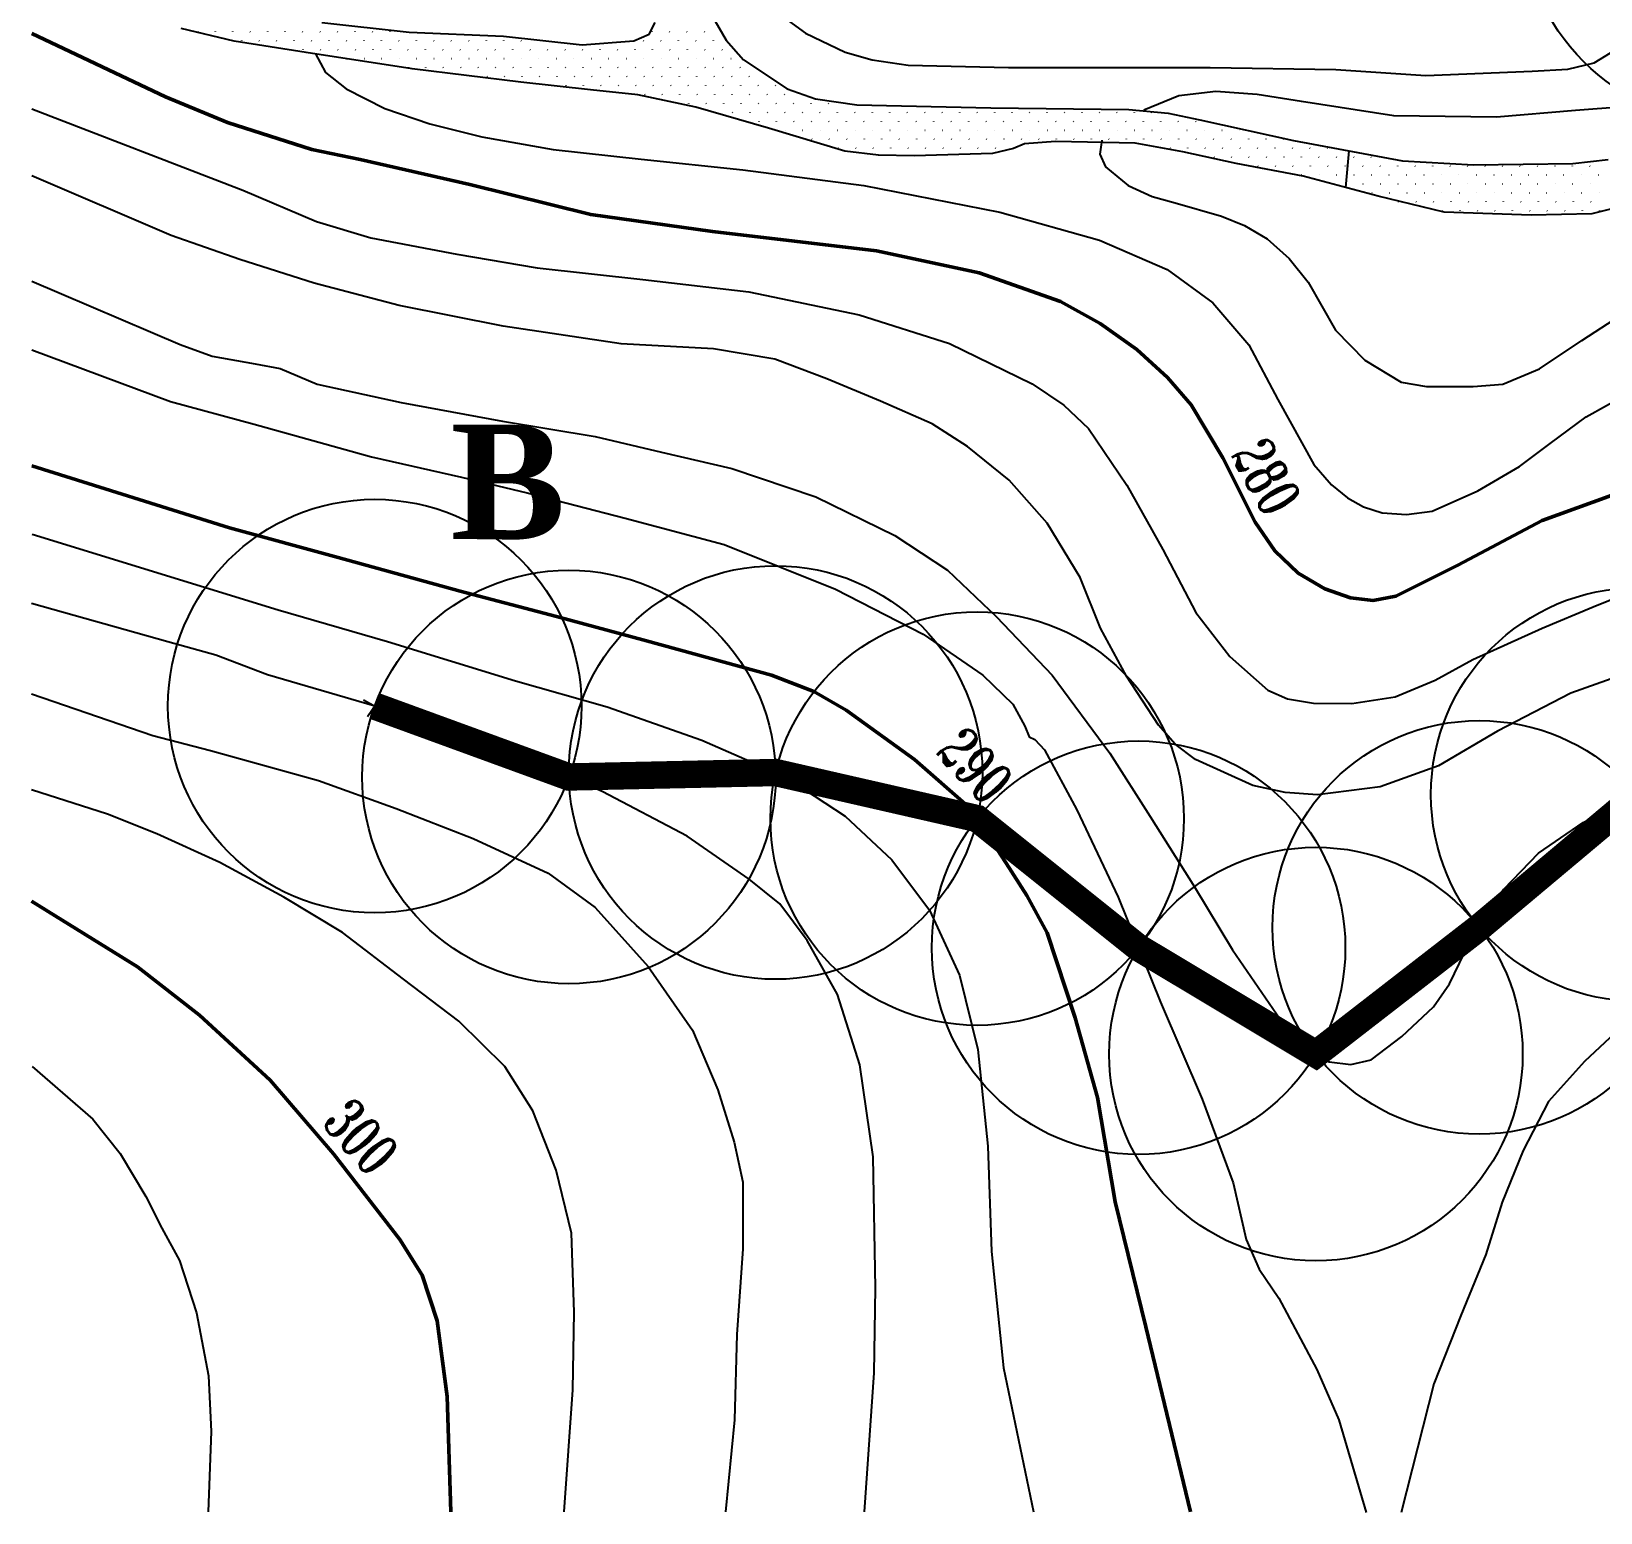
# Model space of a CAD drawing. Header units: millimetres. Extents: x 2268 to 10992, y 389 to 3530.
# Drawn here: x 2281 to 2567.4, y 390.2 to 660.5 of the extents above; entities that cross this region are included whole.
import ezdxf
from ezdxf.enums import TextEntityAlignment as Align

# ---------------------------------------------------------------- set-up
doc = ezdxf.new("R2010")
doc.units = ezdxf.units.MM
doc.layers.get('0').update_dxf_attribs({"true_color": 0xd9d9d9})
for name, color, linetype in [('cerchi', 101, 'Continuous'), ('fiume', 4, 'Continuous'), ('tracciolino 2', 191, 'Continuous')]:
    doc.layers.add(name, color=color, linetype=linetype)
doc.layers.add('linee rosse', color=7, linetype='Continuous', lineweight=50, true_color=0xffc2c2)
doc.layers.add('testo', color=7, linetype='Continuous', true_color=0x990000)
doc.styles.get("Standard").update_dxf_attribs({"font": 'times.ttf'})
doc.styles.add('TRIPLEX', font='romant', dxfattribs={"width": 0.86, "height": 10})

# ---------------------------------------------------------------- blocks, each defined once
blk = doc.blocks.new('B01C419F8')
at = {"layer": 'fiume', "linetype": 'Continuous'}
for p, q in [((332.82, 100.89), (332.84, 100.9)), ((333.4, 101.47), (333.41, 101.48)), ((333.98, 100.92), (333.99, 100.93)), ((334.56, 101.5), (334.57, 101.51)), ((335.14, 100.95), (335.15, 100.96)), ((335.72, 101.53), (335.73, 101.54)), ((332.82, 99.76), (332.84, 99.77)), ((333.4, 100.34), (333.41, 100.35)), ((333.98, 99.79), (333.99, 99.8)), ((334.56, 100.37), (334.57, 100.38)), ((335.14, 99.82), (335.15, 99.83)), ((335.72, 100.4), (335.73, 100.41)), ((332.82, 98.63), (332.84, 98.64)), ((333.4, 99.21), (333.41, 99.22)), ((333.98, 98.66), (333.99, 98.67)), ((334.56, 99.24), (334.57, 99.25)), ((335.14, 98.68), (335.15, 98.7)), ((335.72, 99.26), (335.73, 99.28)), ((333.4, 98.08), (333.41, 98.09)), ((334.56, 98.1), (334.57, 98.12)), ((335.14, 97.55), (335.15, 97.57)), ((335.72, 98.13), (335.73, 98.15)), ((332.82, 97.5), (332.84, 97.51)), ((333.4, 96.94), (333.41, 96.96)), ((333.98, 97.52), (333.99, 97.54)), ((334.56, 96.97), (334.57, 96.99)), ((335.72, 97), (335.73, 97.02)), ((332.82, 96.36), (332.84, 96.38)), ((333.4, 95.81), (333.41, 95.83)), ((333.98, 96.39), (333.99, 96.41)), ((334.56, 95.84), (334.57, 95.86)), ((335.14, 96.42), (335.15, 96.44)), ((335.72, 95.87), (335.73, 95.88)), ((332.82, 95.23), (332.84, 95.25)), ((333.4, 94.68), (333.41, 94.7)), ((333.98, 95.26), (333.99, 95.28)), ((334.56, 94.71), (334.57, 94.72)), ((335.14, 95.29), (335.15, 95.3)), ((335.72, 94.74), (335.73, 94.75)), ((332.82, 94.1), (332.84, 94.12)), ((333.4, 93.55), (333.41, 93.56)), ((333.98, 94.13), (333.99, 94.14)), ((334.56, 93.58), (334.57, 93.59)), ((335.14, 94.16), (335.15, 94.17)), ((335.72, 93.61), (335.73, 93.62)), ((332.82, 92.97), (332.84, 92.98)), ((333.98, 93), (333.99, 93.01)), ((335.14, 93.03), (335.15, 93.04)), ((335.72, 92.48), (335.73, 92.49)), ((332.82, 91.84), (332.84, 91.85)), ((333.4, 92.42), (333.41, 92.43)), ((333.98, 91.87), (333.99, 91.88)), ((334.56, 92.45), (334.57, 92.46)), ((335.14, 91.9), (335.15, 91.91)), ((332.82, 90.71), (332.84, 90.72)), ((333.4, 91.29), (333.41, 91.3)), ((333.98, 90.74), (333.99, 90.75)), ((334.56, 91.32), (334.57, 91.33)), ((335.14, 90.76), (335.15, 90.78)), ((335.72, 91.34), (335.73, 91.36)), ((332.82, 89.58), (332.84, 89.59)), ((333.4, 90.16), (333.41, 90.17)), ((333.98, 89.6), (333.99, 89.62)), ((334.56, 90.18), (334.57, 90.2)), ((335.14, 89.63), (335.15, 89.65)), ((332.82, 88.44), (332.84, 88.46)), ((333.4, 89.02), (333.41, 89.04)), ((333.98, 88.47), (333.99, 88.49)), ((334.56, 89.05), (334.57, 89.07)), ((335.14, 88.5), (335.15, 88.52)), ((333.4, 87.89), (333.41, 87.91)), ((334.56, 87.92), (334.57, 87.94)), ((332.24, 86.73), (332.26, 86.75)), ((332.82, 87.31), (332.84, 87.33)), ((333.4, 86.76), (333.41, 86.78)), ((333.98, 87.34), (333.99, 87.36)), ((334.56, 86.79), (334.57, 86.8)), ((332.24, 85.6), (332.26, 85.62)), ((332.82, 86.18), (332.84, 86.2)), ((333.4, 85.63), (333.41, 85.64)), ((333.98, 86.21), (333.99, 86.22)), ((332.24, 84.47), (332.26, 84.49)), ((332.82, 85.05), (332.84, 85.06)), ((333.4, 84.5), (333.41, 84.51)), ((333.98, 85.08), (333.99, 85.09)), ((331.66, 83.89), (331.68, 83.91)), ((332.24, 83.34), (332.26, 83.35)), ((332.82, 83.92), (332.84, 83.93)), ((333.4, 83.37), (333.41, 83.38)), ((331.66, 82.76), (331.68, 82.77)), ((332.82, 82.79), (332.84, 82.8)), ((331.66, 81.63), (331.68, 81.64)), ((332.24, 82.21), (332.26, 82.22)), ((332.82, 81.66), (332.84, 81.67)), ((333.4, 82.24), (333.41, 82.25)), ((331.08, 81.05), (331.1, 81.06)), ((331.66, 80.5), (331.68, 80.51)), ((332.24, 81.08), (332.26, 81.09)), ((332.82, 80.53), (332.84, 80.54)), ((331.08, 79.92), (331.1, 79.93)), ((331.66, 79.37), (331.68, 79.38)), ((332.24, 79.95), (332.26, 79.96)), ((332.82, 79.39), (332.84, 79.41)), ((331.08, 78.79), (331.1, 78.8)), ((332.24, 78.81), (332.26, 78.83)), ((330.5, 78.21), (330.52, 78.22)), ((331.08, 77.65), (331.1, 77.67)), ((331.66, 78.23), (331.68, 78.25)), ((332.24, 77.68), (332.26, 77.7)), ((330.5, 77.07), (330.52, 77.09)), ((331.08, 76.52), (331.1, 76.54)), ((331.66, 77.1), (331.68, 77.12)), ((332.24, 76.55), (332.26, 76.57)), ((329.92, 75.36), (329.94, 75.38)), ((330.5, 75.94), (330.52, 75.96)), ((331.08, 75.39), (331.1, 75.41)), ((331.66, 75.97), (331.68, 75.99)), ((329.92, 74.23), (329.94, 74.25)), ((330.5, 74.81), (330.52, 74.83)), ((331.08, 74.26), (331.1, 74.27)), ((331.66, 74.84), (331.68, 74.85)), ((330.5, 73.68), (330.52, 73.69)), ((331.66, 73.71), (331.68, 73.72)), ((329.34, 72.52), (329.36, 72.54)), ((329.92, 73.1), (329.94, 73.11)), ((330.5, 72.55), (330.52, 72.56)), ((331.08, 73.13), (331.1, 73.14)), ((329.34, 71.39), (329.36, 71.4)), ((329.92, 71.97), (329.94, 71.98)), ((330.5, 71.42), (330.52, 71.43)), ((331.08, 72), (331.1, 72.01)), ((329.34, 70.26), (329.36, 70.27)), ((329.92, 70.84), (329.94, 70.85)), ((330.5, 70.29), (330.52, 70.3)), ((331.08, 70.87), (331.1, 70.88)), ((329.34, 69.13), (329.36, 69.14)), ((329.92, 69.71), (329.94, 69.72)), ((330.5, 69.16), (330.52, 69.17)), ((331.08, 69.73), (331.1, 69.75)), ((329.92, 68.58), (329.94, 68.59)), ((331.08, 68.6), (331.1, 68.62)), ((329.34, 68), (329.36, 68.01)), ((329.92, 67.44), (329.94, 67.46)), ((330.5, 68.02), (330.52, 68.04)), ((331.08, 67.47), (331.1, 67.49)), ((329.34, 66.86), (329.36, 66.88)), ((329.92, 66.31), (329.94, 66.33)), ((330.5, 66.89), (330.52, 66.91)), ((331.08, 66.34), (331.1, 66.35)), ((329.34, 65.73), (329.36, 65.75)), ((329.92, 65.18), (329.94, 65.2)), ((330.5, 65.76), (330.52, 65.78)), ((331.08, 65.21), (331.1, 65.22)), ((329.34, 64.6), (329.36, 64.62)), ((329.92, 64.05), (329.94, 64.06)), ((330.5, 64.63), (330.52, 64.64)), ((331.08, 64.08), (331.1, 64.09)), ((329.34, 63.47), (329.36, 63.48)), ((330.5, 63.5), (330.52, 63.51)), ((331.66, 63.53), (331.68, 63.54)), ((329.34, 62.34), (329.36, 62.35)), ((329.92, 62.92), (329.94, 62.93)), ((330.5, 62.37), (330.52, 62.38)), ((331.08, 62.95), (331.1, 62.96)), ((331.66, 62.4), (331.68, 62.41)), ((329.34, 61.21), (329.36, 61.22)), ((329.92, 61.79), (329.94, 61.8)), ((330.5, 61.24), (330.52, 61.25)), ((331.08, 61.82), (331.1, 61.83)), ((331.66, 61.26), (331.68, 61.28)), ((329.34, 60.08), (329.36, 60.09)), ((329.92, 60.66), (329.94, 60.67)), ((330.5, 60.1), (330.52, 60.12)), ((331.08, 60.68), (331.1, 60.7)), ((331.66, 60.13), (331.68, 60.15)), ((329.34, 58.94), (329.36, 58.96)), ((329.92, 59.52), (329.94, 59.54)), ((330.5, 58.97), (330.52, 58.99)), ((331.08, 59.55), (331.1, 59.57)), ((331.66, 59), (331.68, 59.02)), ((329.92, 58.39), (329.94, 58.41)), ((331.08, 58.42), (331.1, 58.44)), ((329.34, 57.81), (329.36, 57.83)), ((329.92, 57.26), (329.94, 57.28)), ((330.5, 57.84), (330.52, 57.86)), ((331.08, 57.29), (331.1, 57.3)), ((331.66, 57.87), (331.68, 57.88)), ((329.34, 56.68), (329.36, 56.7)), ((329.92, 56.13), (329.94, 56.14)), ((330.5, 56.71), (330.52, 56.72)), ((331.08, 56.16), (331.1, 56.17)), ((331.66, 56.74), (331.68, 56.75)), ((329.34, 55.55), (329.36, 55.56)), ((329.92, 55), (329.94, 55.01)), ((330.5, 55.58), (330.52, 55.59)), ((331.08, 55.03), (331.1, 55.04)), ((331.66, 55.61), (331.68, 55.62)), ((329.34, 54.42), (329.36, 54.43)), ((329.92, 53.87), (329.94, 53.88)), ((330.5, 54.45), (330.52, 54.46)), ((331.08, 53.9), (331.1, 53.91)), ((331.66, 54.48), (331.68, 54.49)), ((329.34, 53.29), (329.36, 53.3)), ((330.5, 53.32), (330.52, 53.33)), ((331.66, 53.34), (331.68, 53.36)), ((329.34, 52.16), (329.36, 52.17)), ((329.92, 52.74), (329.94, 52.75)), ((330.5, 52.18), (330.52, 52.2)), ((331.08, 52.76), (331.1, 52.78)), ((331.66, 52.21), (331.68, 52.23)), ((328.76, 51.58), (328.78, 51.59)), ((329.34, 51.02), (329.36, 51.04)), ((329.92, 51.6), (329.94, 51.62)), ((330.5, 51.05), (330.52, 51.07)), ((331.08, 51.63), (331.1, 51.65)), ((328.76, 50.45), (328.78, 50.46)), ((329.34, 49.89), (329.36, 49.91)), ((329.92, 50.47), (329.94, 50.49)), ((330.5, 49.92), (330.52, 49.94)), ((331.08, 50.5), (331.1, 50.52)), ((328.76, 49.31), (328.78, 49.33)), ((329.92, 49.34), (329.94, 49.36)), ((330.5, 48.79), (330.52, 48.8)), ((327.6, 48.15), (327.62, 48.17)), ((328.18, 48.73), (328.2, 48.75)), ((328.76, 48.18), (328.78, 48.2)), ((329.34, 48.76), (329.36, 48.78)), ((329.92, 48.21), (329.94, 48.22)), ((327.6, 47.02), (327.62, 47.04)), ((328.18, 47.6), (328.2, 47.62)), ((328.76, 47.05), (328.78, 47.07)), ((329.34, 47.63), (329.36, 47.64)), ((329.92, 47.08), (329.94, 47.09)), ((326.44, 45.86), (326.46, 45.88)), ((327.02, 46.44), (327.04, 46.46)), ((327.6, 45.89), (327.62, 45.91)), ((328.18, 46.47), (328.2, 46.49)), ((328.76, 45.92), (328.78, 45.93)), ((329.34, 46.5), (329.36, 46.51)), ((325.28, 44.7), (325.3, 44.72)), ((325.86, 45.28), (325.88, 45.3)), ((326.44, 44.73), (326.46, 44.75)), ((327.02, 45.31), (327.04, 45.33)), ((327.6, 44.76), (327.62, 44.77)), ((328.18, 45.34), (328.2, 45.35)), ((328.76, 44.79), (328.78, 44.8)), ((329.34, 45.37), (329.36, 45.38)), ((324.7, 44.12), (324.72, 44.14)), ((325.86, 44.15), (325.88, 44.17)), ((327.02, 44.18), (327.04, 44.19)), ((328.18, 44.21), (328.2, 44.22)), ((329.34, 44.24), (329.34, 44.24)), ((324.12, 43.54), (324.14, 43.56)), ((324.7, 42.99), (324.72, 43.01)), ((325.28, 43.57), (325.3, 43.59)), ((325.86, 43.02), (325.88, 43.03)), ((326.44, 43.6), (326.46, 43.61)), ((327.02, 43.05), (327.04, 43.06)), ((327.6, 43.63), (327.62, 43.64)), ((328.18, 43.08), (328.2, 43.09)), ((328.76, 43.66), (328.78, 43.67)), ((324.12, 42.41), (324.14, 42.43)), ((324.7, 41.86), (324.72, 41.87)), ((325.28, 42.44), (325.3, 42.45)), ((325.86, 41.89), (325.88, 41.9)), ((326.44, 42.47), (326.46, 42.48)), ((327.02, 41.92), (327.04, 41.93)), ((327.6, 42.5), (327.62, 42.51)), ((328.18, 41.95), (328.2, 41.96)), ((328.76, 42.53), (328.78, 42.54)), ((324.12, 41.28), (324.14, 41.3)), ((324.7, 40.73), (324.72, 40.74)), ((325.28, 41.31), (325.3, 41.32)), ((325.86, 40.76), (325.88, 40.77)), ((326.44, 41.34), (326.46, 41.35)), ((327.02, 40.79), (327.04, 40.8)), ((327.6, 41.37), (327.62, 41.38)), ((328.18, 40.81), (328.2, 40.83)), ((324.12, 40.15), (324.14, 40.16)), ((325.28, 40.18), (325.3, 40.19)), ((325.86, 39.63), (325.88, 39.64)), ((326.44, 40.21), (326.46, 40.22)), ((327.02, 39.65), (327.04, 39.67)), ((327.6, 40.23), (327.62, 40.25)), ((328.18, 39.68), (328.2, 39.7)), ((324.7, 39.6), (324.72, 39.61)), ((325.28, 39.05), (325.3, 39.06)), ((326.44, 39.07), (326.46, 39.09)), ((327.6, 39.1), (327.62, 39.12)), ((325.28, 37.92), (325.3, 37.93)), ((325.86, 38.49), (325.88, 38.51)), ((326.44, 37.94), (326.46, 37.96)), ((327.02, 38.52), (327.04, 38.54)), ((327.6, 37.97), (327.62, 37.99)), ((325.28, 36.78), (325.3, 36.8)), ((325.86, 37.36), (325.88, 37.38)), ((326.44, 36.81), (326.46, 36.83)), ((327.02, 37.39), (327.04, 37.41)), ((327.6, 36.84), (327.62, 36.85)), ((325.28, 35.65), (325.3, 35.67)), ((325.86, 36.23), (325.88, 36.25)), ((326.44, 35.68), (326.46, 35.69)), ((327.02, 36.26), (327.04, 36.27)), ((327.6, 35.71), (327.62, 35.72)), ((325.86, 35.1), (325.88, 35.11)), ((326.44, 34.55), (326.46, 34.56)), ((327.02, 35.13), (327.04, 35.14)), ((327.6, 34.58), (327.62, 34.59)), ((325.28, 34.52), (325.3, 34.54)), ((325.86, 33.97), (325.88, 33.98)), ((327.02, 34), (327.04, 34.01)), ((324.7, 32.81), (324.72, 32.82)), ((325.28, 33.39), (325.3, 33.4)), ((325.86, 32.84), (325.88, 32.85)), ((326.44, 33.42), (326.46, 33.43)), ((327.02, 32.87), (327.04, 32.88)), ((327.6, 33.45), (327.61, 33.45)), ((324.7, 31.68), (324.72, 31.69)), ((325.28, 32.26), (325.3, 32.27)), ((325.86, 31.71), (325.88, 31.72)), ((326.44, 32.29), (326.46, 32.3)), ((327.02, 31.73), (327.04, 31.75)), ((324.7, 30.55), (324.72, 30.56)), ((325.28, 31.13), (325.3, 31.14)), ((325.86, 30.58), (325.88, 30.59)), ((326.44, 31.16), (326.46, 31.17)), ((327.02, 30.6), (327.04, 30.62)), ((325.28, 30), (325.3, 30.01)), ((326.44, 30.02), (326.46, 30.04)), ((327.02, 29.47), (327.04, 29.49)), ((324.7, 29.42), (324.72, 29.43)), ((325.28, 28.86), (325.3, 28.88)), ((325.86, 29.44), (325.88, 29.46)), ((326.44, 28.89), (326.46, 28.91)), ((324.7, 28.28), (324.72, 28.3)), ((325.28, 27.73), (325.3, 27.75)), ((325.86, 28.31), (325.88, 28.33)), ((326.44, 27.76), (326.46, 27.78)), ((324.7, 27.15), (324.72, 27.17)), ((325.28, 26.6), (325.3, 26.62)), ((325.86, 27.18), (325.88, 27.2)), ((326.44, 26.63), (326.46, 26.64)), ((324.7, 26.02), (324.72, 26.04)), ((325.28, 25.47), (325.3, 25.48)), ((325.86, 26.05), (325.88, 26.06)), ((326.44, 25.5), (326.46, 25.51)), ((324.7, 24.89), (324.72, 24.9)), ((325.86, 24.92), (325.88, 24.93)), ((324.7, 23.76), (324.72, 23.77)), ((325.28, 24.34), (325.3, 24.35)), ((325.86, 23.79), (325.88, 23.8)), ((326.44, 24.37), (326.46, 24.38)), ((324.12, 23.18), (324.14, 23.19)), ((324.7, 22.63), (324.72, 22.64)), ((325.28, 23.21), (325.3, 23.22)), ((325.86, 22.66), (325.88, 22.67)), ((324.12, 22.05), (324.14, 22.06)), ((324.7, 21.5), (324.72, 21.51)), ((325.28, 22.08), (325.3, 22.09)), ((325.86, 21.52), (325.88, 21.54)), ((324.12, 20.92), (324.14, 20.93)), ((324.7, 20.36), (324.72, 20.38)), ((325.28, 20.94), (325.3, 20.96)), ((325.86, 20.39), (325.88, 20.41)), ((324.12, 19.78), (324.14, 19.8)), ((325.28, 19.81), (325.3, 19.83)), ((324.12, 18.65), (324.14, 18.67)), ((324.7, 19.23), (324.72, 19.25)), ((325.28, 18.68), (325.3, 18.7)), ((324.12, 17.52), (324.14, 17.54)), ((324.7, 18.1), (324.72, 18.12)), ((325.28, 17.55), (325.3, 17.56)), ((324.12, 16.39), (324.14, 16.4)), ((324.7, 16.97), (324.72, 16.98)), ((324.12, 15.26), (324.14, 15.27)), ((324.7, 15.84), (324.72, 15.85)), ((324.7, 14.71), (324.72, 14.72)), ((324.12, 14.13), (324.14, 14.14)), ((324.7, 13.58), (324.72, 13.59)), ((324.12, 13), (324.14, 13.01)), ((324.12, 11.87), (324.14, 11.88)), ((324.12, 10.73), (324.14, 10.75))]:
    blk.add_line(p, q, dxfattribs=at)

msp = doc.modelspace()

# ---------------------------------------------------------------- linework, layer by layer
at = {"ltscale": 0.5, "transparency": 33554687}
msp.add_line((2520.91089, 631.98904), (2521.47016, 638.69172), dxfattribs=at)
at = {"linetype": 'ByBlock', "ltscale": 0.5, "transparency": 33554687}
for p, q in [((2342.30269, 535.44942), (2344.95222, 539.26687)), ((2341.59482, 538.48359), (2345.66009, 536.2327))]:
    msp.add_line(p, q, dxfattribs=at)
at = {"transparency": 33554687, "flags": 128}
for points in [[(2399.51386, 711.26615), (2401.42976, 709.81168), (2402.89912, 706.36688), (2404.54922, 697.58903), (2405.09358, 688.47095), (2406.82874, 679.65907), (2410.74135, 671.25546), (2416.49118, 664.34886), (2422.24102, 660.19809), (2429.48785, 656.72777), (2434.39988, 655.30732), (2441.02155, 654.34618), (2459.29174, 653.90389), (2476.88147, 653.90389), (2496.13831, 653.90389), (2519.06961, 653.56366), (2535.46855, 652.47494), (2554.89551, 653.22343), (2561.41085, 653.61895), (2566.19104, 654.75446), (2575.13901, 660.23211)], [(2572.4172, 628.82916), (2565.78277, 627.2301), (2554.69137, 626.95791), (2538.8368, 627.50228), (2526.79276, 630.39421), (2513.11564, 634.10268), (2500.86747, 636.41622), (2491.13698, 638.52563), (2482.46119, 640.1247), (2467.89948, 640.4309), (2462.21769, 639.98861), (2460.23587, 639.10402), (2456.36578, 638.21943), (2442.11027, 637.77713), (2435.60343, 637.88771), (2429.45383, 638.66172), (2415.47762, 642.84112), (2402.26415, 646.66953), (2391.68259, 648.90552), (2382.9942, 649.82058), (2370.30922, 651.22446), (2350.48716, 653.66573), (2331.09422, 656.65973), (2317.99548, 658.70109), (2308.26499, 661.04865)], [(2332.78809, 656.37685), (2334.64152, 653.00665), (2338.41229, 650.01256), (2345.4681, 646.39944), (2353.68284, 643.63847), (2363.19285, 641.25244), (2376.21372, 638.96868), (2392.26826, 637.16212), (2410.84516, 635.2533), (2432.93292, 632.39007), (2457.71348, 627.48168), (2475.91544, 622.40286), (2488.28868, 617.05135), (2496.63976, 610.94994), (2503.18428, 603.31466), (2508.50171, 593.29336), (2515.04623, 581.4655), (2518.24606, 577.71178), (2521.21581, 575.3641), (2524.10034, 573.69388), (2527.52173, 572.63721), (2531.93587, 572.3134), (2536.65679, 572.9099), (2544.97379, 576.65937), (2552.60906, 581.05647), (2558.16509, 585.28314), (2564.77779, 590.12336), (2572.20855, 594.31595)], [(2571.56663, 646.75912), (2562.78877, 646.04465), (2548.36315, 644.81983), (2529.65067, 645.05799), (2512.77541, 647.67774), (2504.72479, 648.98123), (2497.15899, 649.53197), (2490.414, 648.75158), (2484.02623, 646.14671)], [(2281.01408, 646.33812), (2319.57974, 631.52088), (2332.9926, 625.81146), (2342.94573, 622.84597), (2358.62532, 619.81232), (2373.24824, 617.35812), (2392.57503, 615.2107), (2411.93591, 612.96102), (2432.08077, 608.76843), (2448.54434, 603.51918), (2463.61037, 596.15659), (2469.40074, 592.24948), (2473.93845, 588.01003), (2480.92609, 577.68195), (2487.47061, 565.92226), (2493.53793, 554.43526), (2499.70751, 546.42504), (2506.66106, 540.28955), (2510.21027, 538.66194), (2515.01214, 537.90352), (2522.01257, 537.81831), (2529.90775, 539.06245), (2537.22347, 542.10889), (2544.05346, 545.84557), (2556.69939, 551.57203), (2566.00488, 555.45784), (2574.62866, 558.96871)], [(2476.35856, 640.67298), (2475.9876, 638.06966), (2476.99554, 635.79868), (2481.14765, 632.35598), (2485.52984, 630.37473), (2489.72029, 629.18598), (2498.20772, 626.76587), (2502.42161, 625.09992), (2506.5588, 622.64146), (2510.52983, 619.06668), (2513.98956, 614.69941), (2519.00021, 605.97338), (2524.35172, 600.51961), (2530.96442, 596.49745), (2535.60012, 595.67939), (2544.15572, 595.67939), (2549.57541, 596.12251), (2556.22219, 598.88348), (2563.95972, 604.09864), (2571.08371, 608.70026)], [(2577.6964, 545.3002), (2561.94864, 539.71008), (2548.55282, 532.79061), (2537.81572, 526.45061), (2527.14678, 522.59888), (2515.72795, 521.16727), (2509.80124, 521.58482), (2503.90009, 522.87157), (2493.43567, 527.60953), (2489.75864, 530.43442), (2486.72072, 533.84728), (2480.85792, 542.846), (2476.11995, 551.60612), (2472.40457, 560.80935), (2466.37134, 570.76248), (2459.45187, 578.56819), (2451.8166, 584.73776), (2445.37433, 588.86218), (2435.96658, 592.98659), (2426.1498, 597.07692), (2416.67387, 600.65595), (2405.49365, 602.53069), (2388.58696, 603.48509), (2367.07866, 606.68918), (2348.09273, 610.47274), (2332.54949, 614.52898), (2318.98324, 618.85791), (2306.43957, 623.22092), (2281.01408, 634.10825)], [(2281.03216, 614.89667), (2308.10978, 603.33171), (2313.97259, 601.20133), (2321.77829, 599.83789), (2326.37991, 598.98574), (2333.12895, 596.12251), (2348.46767, 592.74799), (2366.9764, 589.33938), (2383.88309, 586.57841), (2395.94955, 583.71518), (2408.79999, 580.71561), (2424.13872, 575.56861), (2438.55712, 568.5128), (2448.20347, 562.13871), (2457.13402, 553.65128), (2467.25758, 542.98235), (2477.79017, 528.73437), (2485.15276, 517.1792), (2493.26524, 504.39693), (2500.2188, 492.84176), (2508.91074, 480.19583), (2513.37601, 475.01475), (2517.87537, 472.45829), (2521.82936, 471.947), (2525.51065, 472.76507), (2531.10076, 477.05991), (2536.89539, 482.44551), (2539.79271, 486.67218), (2543.474, 494.2052), (2549.71175, 503.91972), (2556.08584, 510.49833), (2564.19832, 516.12253), (2572.37898, 520.45146)], [(2281.03216, 602.40369), (2306.36121, 592.97498), (2321.60786, 588.794), (2343.01391, 582.86303), (2359.47747, 579.14765), (2371.44168, 576.28442), (2389.33686, 571.6828), (2407.43655, 566.87667), (2427.75184, 558.69602), (2443.7382, 550.48128), (2454.64574, 543.01643), (2460.13359, 537.69901), (2462.3151, 533.71094), (2463.09908, 531.76803), (2464.11314, 531.2397), (2465.89414, 529.38201), (2471.75694, 518.44038), (2479.35813, 502.45402), (2487.06158, 483.29766), (2494.66277, 465.64108), (2500.32105, 450.37053), (2502.70708, 439.97428), (2505.05902, 434.58869), (2508.67214, 429.30535), (2515.60865, 416.26743), (2519.62441, 407.09788), (2524.62441, 390.15432)], [(2281.08353, 568.74205), (2326.02201, 554.89542), (2345.94531, 549.15192), (2369.29425, 541.99385), (2386.03051, 537.2218), (2403.34622, 531.1204), (2418.37818, 524.54179), (2429.52432, 517.24737), (2438.04583, 509.27124), (2444.89713, 500.13617), (2450.3509, 488.27422), (2453.69133, 474.67389), (2455.56606, 457.0514), (2456.2137, 437.79278), (2458.41225, 416.59125), (2463.88306, 390.30656)], [(2433.00109, 390.30656), (2434.79061, 415.64695), (2435.04626, 431.12895), (2434.60314, 455.10849), (2432.18303, 471.87883), (2428.12679, 484.72928), (2422.57076, 494.58015), (2417.5942, 501.2951), (2412.00408, 505.76037), (2400.65343, 513.60016), (2385.14427, 521.78082), (2365.06758, 530.50685), (2343.62745, 537.35815), (2324.06206, 543.05052), (2314.65019, 546.64378), (2305.86276, 549.08241), (2280.95482, 556.07556)], [(2280.95482, 539.59177), (2303.13041, 532.00676), (2313.63172, 529.22862), (2333.36755, 523.75781), (2347.51326, 518.67899), (2361.59081, 513.19113), (2375.25931, 506.88521), (2383.849, 500.57929), (2393.52944, 489.8081), (2401.60784, 478.21884), (2406.24354, 467.3113), (2409.24311, 457.7672), (2410.84516, 450.4387), (2410.84516, 438.26998), (2409.7544, 422.64152), (2409.28572, 407.07005), (2407.64107, 390.30656)], [(2378.19072, 390.30656), (2379.80128, 412.57068), (2380.03136, 426.76594), (2379.52007, 441.13321), (2376.72501, 452.6543), (2372.49834, 463.45958), (2367.38544, 471.60614), (2359.00027, 479.82088), (2348.87671, 487.52433), (2337.76465, 496.01176), (2327.02754, 502.48811), (2315.37011, 508.82812), (2303.82611, 514.03276), (2294.87403, 517.65438), (2280.95482, 522.0669)], [(2570.91328, 478.49153), (2564.43693, 472.49238), (2557.85832, 465.19796), (2553.2567, 456.23333), (2549.40498, 446.82558), (2546.43949, 437.28148), (2541.85491, 426.10126), (2536.9657, 413.65732), (2530.96442, 390.15432)], [(2281.08895, 471.57732), (2292.20168, 461.93836), (2297.13528, 455.68636), (2301.84779, 447.85213), (2304.76935, 442.05353), (2307.97344, 436.19073), (2311.07527, 426.64664), (2313.28663, 415.12656), (2313.75485, 404.93618), (2313.22292, 390.31901)]]:
    msp.add_lwpolyline(points, dxfattribs=at)
at = {"transparency": 33554687}
for points in [[(2333.98615, 662.13738), (2349.94279, 660.33418), (2367.12425, 659.60171), (2381.47222, 658.06044), (2390.90168, 658.75601), (2393.69386, 659.99839), (2394.80911, 662.11308)], [(2405.1276, 663.49829), (2407.76436, 658.87546), (2410.91146, 655.29882), (2418.9068, 649.99128), (2424.09526, 648.19658), (2431.63128, 647.06533), (2456.05958, 646.55499), (2481.2704, 646.24878), (2488.48321, 645.55132), (2494.26707, 644.34351), (2511.31244, 640.56699), (2531.21571, 636.89254), (2544.17836, 636.14404), (2562.31246, 636.41622), (2568.76401, 637.09668)]]:
    msp.add_lwpolyline(points, dxfattribs=at)
at = {"layer": 'cerchi'}
for centre in [(2590.96048, 681.66515), (2343.62745, 537.35815), (2379.07546, 524.41854), (2416.80255, 525.23135), (2574.15989, 521.22159), (2453.59011, 516.82483), (2545.24905, 496.96962), (2483.05816, 493.25306), (2515.42413, 473.85104)]:
    msp.add_circle(centre, 37.73585, dxfattribs=at)
at = {"layer": 'linee rosse', "transparency": 33554687, "flags": 128}
for points in [[(2281.01408, 660.11156), (2305.44289, 648.52888), (2316.73356, 643.89411), (2332.14045, 638.93459), (2340.96874, 637.12803), (2361.01134, 632.52641), (2383.06502, 627.07265), (2405.28913, 624.0049), (2435.21669, 620.42586), (2453.96402, 616.4378), (2468.79145, 611.22263), (2476.05604, 607.209), (2482.73265, 602.42843), (2488.3185, 597.33256), (2492.65169, 592.33895), (2498.41224, 582.65851), (2504.30912, 570.89883), (2507.95633, 565.69644), (2512.21709, 561.59333), (2517.04026, 558.75993), (2521.76118, 557.12806), (2525.86429, 556.62955), (2530.0441, 557.43483), (2541.36067, 563.09312), (2556.69939, 571.23969), (2572.34489, 576.89797)], [(2281.03216, 581.23503), (2317.09832, 569.91774), (2336.94659, 564.4736), (2359.23887, 558.35516), (2376.82727, 553.71945), (2393.25675, 549.28827), (2416.02624, 543.01643), (2423.7936, 539.99129), (2429.69475, 536.60825), (2442.17024, 527.60953), (2452.43015, 518.61081), (2458.87241, 508.69177), (2462.64744, 502.77784), (2466.37134, 495.94359), (2471.48425, 480.46852), (2475.57458, 465.94786), (2478.77867, 446.89375), (2484.40287, 424.09018), (2492.51535, 390.30656)], [(2280.95482, 501.76581), (2300.34864, 489.7633), (2311.62086, 480.96389), (2324.53926, 469.06702), (2336.09444, 455.65387), (2348.22907, 439.97428), (2352.29809, 433.49154), (2355.0122, 425.12981), (2356.8358, 411.37071), (2357.53457, 390.31901)]]:
    msp.add_lwpolyline(points, dxfattribs=at)
at = {"layer": 'tracciolino 2', "const_width": 5}
msp.add_lwpolyline([(2574.15989, 521.22159), (2545.24905, 496.96962), (2515.42413, 473.85104), (2483.05816, 493.25306), (2453.59011, 516.82483), (2416.80255, 525.23135), (2379.07546, 524.41854), (2343.62745, 537.35815)], dxfattribs=at)

# ---------------------------------------------------------------- block references
at = {"transparency": 33554687, "xscale": 2.8185430224, "yscale": 2.8185430224, "zscale": 2.8185430224, "rotation": 270}
msp.add_blockref('B01C419F8', (2281.02042, 1574.02917), dxfattribs=at)

# ---------------------------------------------------------------- texts
at = {"transparency": 33554687, "style": 'TRIPLEX', "width": 0.688}
for s, rotation, p in [('280', 299.0546041, (2503.04219, 577.38282)), ('290', 312.70939, (2450.41221, 523.93687)), ('300', 311.5663696, (2338.21651, 456.21147))]:
    msp.add_text(s, height=7.666437, rotation=rotation, dxfattribs=at).set_placement(p, align=Align.CENTER)
at = {"layer": 'testo', "ltscale": 0.5, "transparency": 33554687, "insert": (2357.42236, 588.71768), "char_height": 20.891217, "attachment_point": 1}
msp.add_mtext_dynamic_manual_height_columns('{\\fTimes New Roman|b1|i0|c0|p18;B}', width=38.8991261, gutter_width=68.72111, heights=[0], dxfattribs=at)

doc.saveas('drawing.dxf')
